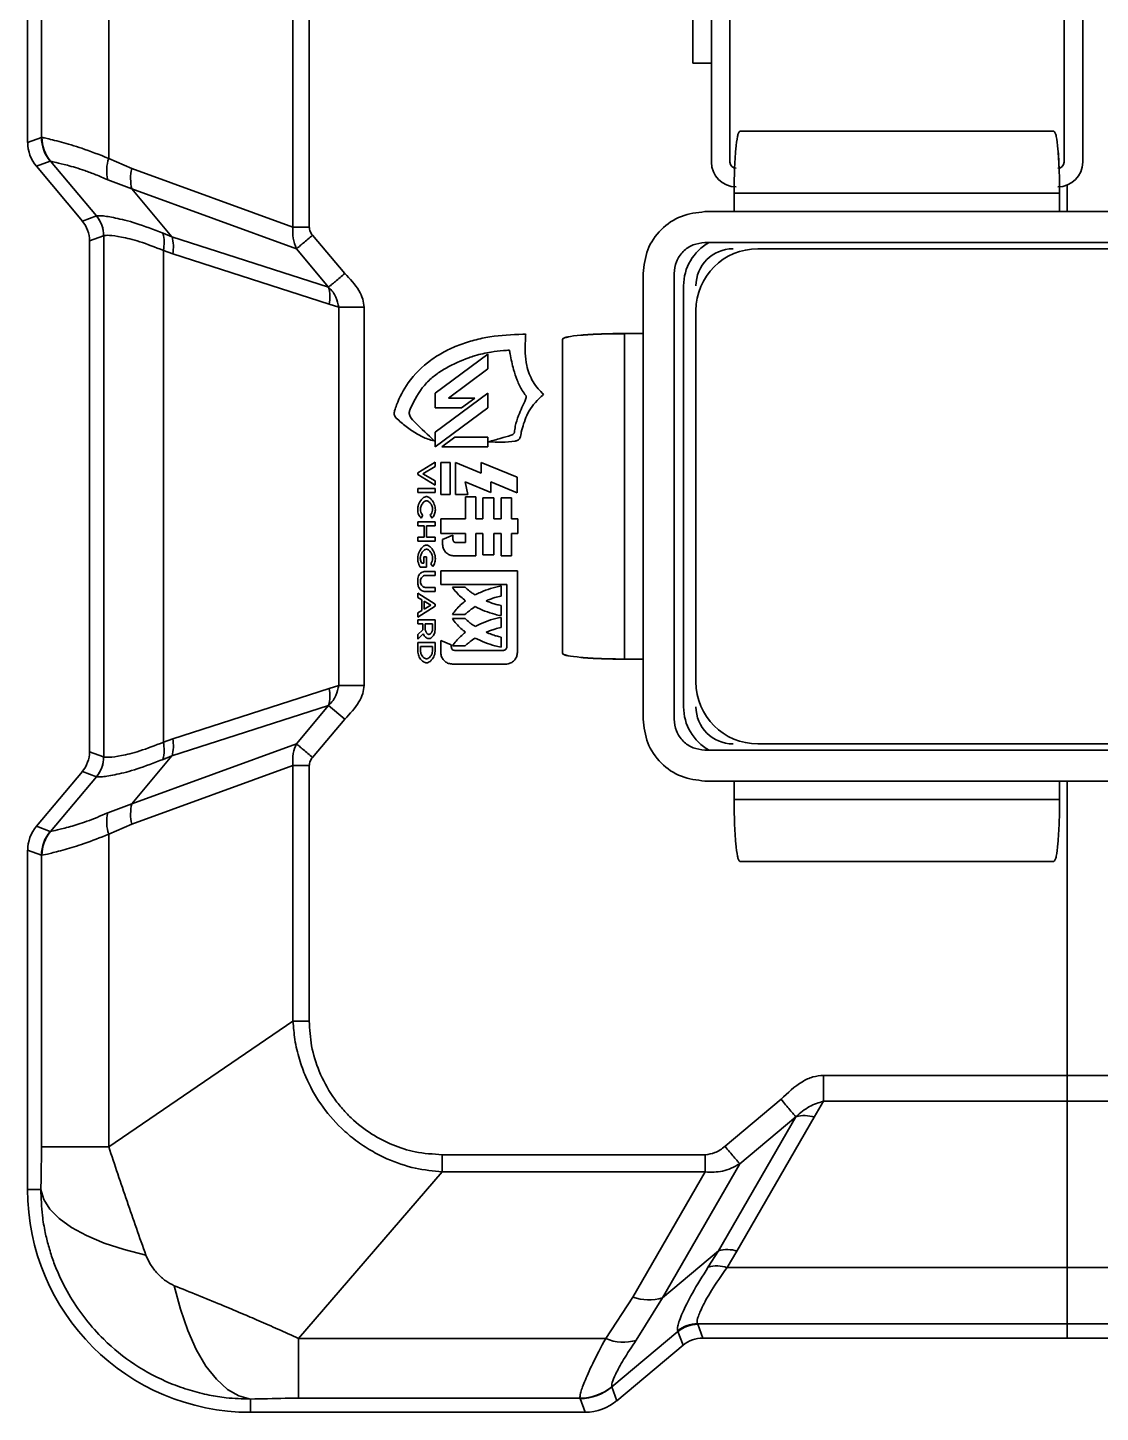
# Model space of a CAD drawing. Header units: millimetres. Extents: x 0 to 420, y 0 to 297.
# Drawn here: x 259.477 to 260.344, y 143.757 to 144.876 of the extents above; entities that cross this region are included whole.
import ezdxf

# ---------------------------------------------------------------- set-up
doc = ezdxf.new("R2010")
doc.units = ezdxf.units.MM

msp = doc.modelspace()

# ---------------------------------------------------------------- linework, layer by layer
at = {"color": 7, "linetype": 'Continuous', "lineweight": 35}
for p, q in [((260.0145, 145.1323), (260.0145, 144.8473)), ((259.477, 145.0573), (259.477, 144.7832)), ((259.4882, 144.7873), (259.4882, 145.0227)), ((259.5425, 145.0227), (259.5425, 144.7703)), ((260.0295, 144.9273), (260.0295, 144.7673)), ((260.0445, 144.9273), (260.0445, 144.7673)), ((260.3145, 144.7673), (260.3145, 144.9273)), ((260.3295, 144.7673), (260.3295, 144.9273)), ((259.6914, 144.9212), (259.6914, 144.7147)), ((259.7046, 144.9212), (259.7046, 144.7147)), ((260.0295, 144.8473), (260.0145, 144.8473)), ((260.3062, 144.7923), (260.0524, 144.7923)), ((259.4882, 144.7873), (259.477, 144.7832)), ((259.4882, 144.7873), (259.4886, 144.7872)), ((259.5425, 144.7703), (259.5611, 144.7621)), ((259.4841, 144.7639), (259.4952, 144.768)), ((259.4841, 144.7639), (259.5212, 144.7197)), ((259.4952, 144.768), (259.4955, 144.768)), ((259.4955, 144.768), (259.5326, 144.7238)), ((259.5611, 144.7621), (259.6914, 144.7147)), ((259.5612, 144.7456), (259.5417, 144.753)), ((260.3107, 144.7475), (260.3108, 144.7423)), ((260.317, 144.7488), (260.317, 144.7273)), ((260.317, 144.7273), (260.317, 144.7488)), ((259.6942, 144.6972), (259.5612, 144.7456)), ((259.5612, 144.7456), (259.5936, 144.707)), ((260.0478, 144.7423), (260.3108, 144.7423)), ((260.0478, 144.7423), (260.0478, 144.7273)), ((260.3108, 144.7423), (260.3108, 144.7273)), ((260.0243, 144.7273), (260.5943, 144.7273)), ((259.5212, 144.7197), (259.5326, 144.7238)), ((259.5326, 144.7238), (259.5327, 144.7239)), ((259.6914, 144.7147), (259.7046, 144.7147)), ((259.527, 144.7036), (259.5384, 144.7078)), ((259.527, 144.7036), (259.527, 144.291)), ((259.5385, 144.7078), (259.5384, 144.7078)), ((259.5385, 144.7078), (259.5385, 144.2868)), ((259.5864, 144.7098), (259.5936, 144.707)), ((259.5936, 144.707), (259.7202, 144.6663)), ((259.7073, 144.7082), (259.7333, 144.6773)), ((260.5943, 144.7023), (260.0243, 144.7023)), ((259.5867, 144.6959), (259.5867, 144.2987)), ((259.5942, 144.6932), (259.5867, 144.6959)), ((259.7207, 144.6525), (259.5942, 144.6932)), ((259.6942, 144.6972), (259.7202, 144.6663)), ((260.567, 144.6973), (260.067, 144.6973)), ((259.9743, 144.3173), (259.9743, 144.6773)), ((259.9993, 144.6773), (259.9993, 144.3173)), ((260.007, 144.3273), (260.007, 144.6673)), ((259.7284, 144.6501), (259.7207, 144.6525)), ((259.7488, 144.6501), (259.7284, 144.6501)), ((259.7284, 144.6501), (259.7284, 144.3445)), ((259.7488, 144.6501), (259.7488, 144.3445)), ((260.017, 144.6473), (260.017, 144.3473)), ((259.9093, 144.6242), (259.9093, 144.3705)), ((259.9593, 144.3658), (259.9593, 144.6288)), ((259.9593, 144.6288), (259.9743, 144.6288)), ((259.8063, 144.5807), (259.8489, 144.6122)), ((259.8489, 144.6122), (259.8489, 144.6004)), ((259.8489, 144.6004), (259.817, 144.5767)), ((259.8063, 144.5491), (259.8489, 144.5807)), ((259.8063, 144.5688), (259.8063, 144.5807)), ((259.8489, 144.5807), (259.8489, 144.5688)), ((259.8489, 144.5688), (259.8063, 144.5373)), ((259.8276, 144.5688), (259.8063, 144.5688)), ((259.817, 144.5767), (259.8383, 144.5767)), ((259.8383, 144.5767), (259.8276, 144.5688)), ((259.8063, 144.5373), (259.8063, 144.5491)), ((259.8116, 144.5373), (259.8223, 144.5451)), ((259.8489, 144.5373), (259.8116, 144.5373)), ((259.8223, 144.5451), (259.8489, 144.5451)), ((259.8489, 144.5451), (259.8489, 144.5373)), ((259.7923, 144.5164), (259.8063, 144.525)), ((259.8063, 144.525), (259.8063, 144.5215)), ((259.8109, 144.5247), (259.8185, 144.5247)), ((259.8109, 144.4987), (259.8109, 144.5247)), ((259.8185, 144.5247), (259.8185, 144.4987)), ((259.8226, 144.5247), (259.8434, 144.5159)), ((259.8226, 144.4987), (259.8226, 144.5247)), ((259.8434, 144.5247), (259.8725, 144.5127)), ((259.8434, 144.5159), (259.8434, 144.5247)), ((259.7923, 144.5148), (259.7923, 144.5164)), ((259.8063, 144.5062), (259.7923, 144.5148)), ((259.8063, 144.5215), (259.7964, 144.5156)), ((259.7964, 144.5156), (259.8063, 144.5097)), ((259.8725, 144.5127), (259.8725, 144.5001)), ((259.7923, 144.5036), (259.8063, 144.5036)), ((259.7923, 144.5003), (259.7923, 144.5036)), ((259.8063, 144.5097), (259.8063, 144.5062)), ((259.8063, 144.5036), (259.8063, 144.5003)), ((259.8304, 144.5089), (259.8328, 144.4987)), ((259.8512, 144.5004), (259.8304, 144.5089)), ((259.8512, 144.5089), (259.8512, 144.5004)), ((259.8725, 144.5001), (259.8512, 144.5089)), ((259.8063, 144.5003), (259.7923, 144.5003)), ((259.8185, 144.4987), (259.8109, 144.4987)), ((259.8328, 144.4987), (259.8226, 144.4987)), ((259.8307, 144.4968), (259.8391, 144.4968)), ((259.8307, 144.4791), (259.8307, 144.4968)), ((259.8391, 144.4968), (259.8391, 144.4791)), ((259.8449, 144.496), (259.8536, 144.496)), ((259.8449, 144.4791), (259.8449, 144.496)), ((259.8536, 144.496), (259.8536, 144.4791)), ((259.8597, 144.4961), (259.8681, 144.4961)), ((259.8597, 144.4791), (259.8597, 144.4961)), ((259.8681, 144.4961), (259.8681, 144.4791)), ((259.7964, 144.4821), (259.7949, 144.4796)), ((259.8038, 144.4796), (259.8022, 144.4821)), ((259.8109, 144.4791), (259.8307, 144.4791)), ((259.8109, 144.4672), (259.8109, 144.4791)), ((259.8391, 144.4791), (259.8449, 144.4791)), ((259.8536, 144.4791), (259.8597, 144.4791)), ((259.8681, 144.4791), (259.873, 144.4791)), ((259.873, 144.4791), (259.873, 144.4672)), ((259.7923, 144.4766), (259.8063, 144.4766)), ((259.7923, 144.4735), (259.7923, 144.4766)), ((259.7973, 144.4735), (259.7923, 144.4735)), ((259.7973, 144.4642), (259.7973, 144.4735)), ((259.7994, 144.4735), (259.7994, 144.4642)), ((259.8063, 144.4735), (259.7994, 144.4735)), ((259.8063, 144.4766), (259.8063, 144.4735)), ((259.7923, 144.4642), (259.7973, 144.4642)), ((259.7923, 144.4611), (259.7923, 144.4642)), ((259.8063, 144.4611), (259.7923, 144.4611)), ((259.7994, 144.4642), (259.8063, 144.4642)), ((259.8063, 144.4642), (259.8063, 144.4611)), ((259.8307, 144.4672), (259.8109, 144.4672)), ((259.8123, 144.4623), (259.8207, 144.466)), ((259.8123, 144.4585), (259.8123, 144.4623)), ((259.8207, 144.466), (259.8207, 144.4625)), ((259.8231, 144.4599), (259.8307, 144.4599)), ((259.8307, 144.4599), (259.8307, 144.4672)), ((259.8391, 144.4672), (259.8391, 144.4492)), ((259.8449, 144.4672), (259.8391, 144.4672)), ((259.8449, 144.45), (259.8449, 144.4672)), ((259.8536, 144.4672), (259.8536, 144.45)), ((259.8597, 144.4672), (259.8536, 144.4672)), ((259.8597, 144.4492), (259.8597, 144.4672)), ((259.8681, 144.4672), (259.8681, 144.4492)), ((259.873, 144.4672), (259.8681, 144.4672)), ((259.7972, 144.4484), (259.7992, 144.4484)), ((259.7972, 144.4432), (259.7972, 144.4484)), ((259.7992, 144.4484), (259.7992, 144.44)), ((259.8391, 144.4492), (259.8217, 144.4492)), ((259.8536, 144.45), (259.8449, 144.45)), ((259.8681, 144.4492), (259.8597, 144.4492)), ((259.7992, 144.44), (259.7942, 144.44)), ((259.7954, 144.4432), (259.7972, 144.4432)), ((259.7979, 144.4366), (259.8063, 144.4366)), ((259.8044, 144.4406), (259.8027, 144.4427)), ((259.8063, 144.4366), (259.8063, 144.4334)), ((259.8109, 144.4261), (259.8109, 144.4372)), ((259.8109, 144.4372), (259.8727, 144.4372)), ((259.8727, 144.4372), (259.8727, 144.3712)), ((259.8063, 144.4334), (259.7985, 144.4334)), ((259.7985, 144.4236), (259.8063, 144.4236)), ((259.8063, 144.4236), (259.8063, 144.4205)), ((259.8642, 144.4261), (259.8109, 144.4261)), ((259.8202, 144.424), (259.8304, 144.424)), ((259.8595, 144.4249), (259.8595, 144.4167)), ((259.8642, 144.3756), (259.8642, 144.4261)), ((259.7923, 144.419), (259.8063, 144.4102)), ((259.7923, 144.4156), (259.7923, 144.419)), ((259.7954, 144.4138), (259.7923, 144.4156)), ((259.7954, 144.4051), (259.7954, 144.4138)), ((259.7974, 144.4126), (259.8029, 144.4094)), ((259.7974, 144.4062), (259.7974, 144.4126)), ((259.8063, 144.4205), (259.7979, 144.4205)), ((259.8063, 144.4086), (259.7923, 144.3998)), ((259.7923, 144.4032), (259.7954, 144.4051)), ((259.7923, 144.3998), (259.7923, 144.4032)), ((259.8029, 144.4094), (259.7974, 144.4062)), ((259.8063, 144.4102), (259.8063, 144.4086)), ((259.8304, 144.4018), (259.8202, 144.4018)), ((259.8595, 144.4091), (259.8595, 144.4009)), ((259.7923, 144.3975), (259.8063, 144.3975)), ((259.7923, 144.3942), (259.7923, 144.3975)), ((259.7962, 144.3942), (259.7923, 144.3942)), ((259.7923, 144.3857), (259.7962, 144.3895)), ((259.7962, 144.3904), (259.7962, 144.3942)), ((259.7982, 144.3942), (259.8042, 144.3942)), ((259.7982, 144.3905), (259.7982, 144.3942)), ((259.8042, 144.3942), (259.8042, 144.39)), ((259.8063, 144.3975), (259.8063, 144.3895)), ((259.8202, 144.3986), (259.8304, 144.3986)), ((259.8595, 144.3995), (259.8595, 144.3913)), ((259.7967, 144.3863), (259.7923, 144.3818)), ((259.7923, 144.3818), (259.7923, 144.3857)), ((259.7923, 144.3792), (259.8063, 144.3792)), ((259.7923, 144.3715), (259.7923, 144.3792)), ((259.8063, 144.3792), (259.8063, 144.3721)), ((259.8109, 144.3809), (259.8193, 144.3774)), ((259.8109, 144.3712), (259.8109, 144.3809)), ((259.8595, 144.3836), (259.8595, 144.3755)), ((259.7945, 144.3718), (259.7945, 144.376)), ((259.7945, 144.376), (259.8041, 144.376)), ((259.8041, 144.376), (259.8041, 144.3721)), ((259.8193, 144.3774), (259.8193, 144.3756)), ((259.8304, 144.3764), (259.8202, 144.3764)), ((259.822, 144.3728), (259.8615, 144.3728)), ((259.9093, 144.3704), (259.9093, 144.3705)), ((259.8632, 144.3618), (259.8202, 144.3618)), ((259.9593, 144.3658), (259.9743, 144.3658)), ((259.9593, 144.3658), (259.9743, 144.3658)), ((259.7207, 144.3421), (259.7284, 144.3445)), ((259.7488, 144.3445), (259.7284, 144.3445)), ((259.5942, 144.3014), (259.7207, 144.3421)), ((259.5936, 144.2876), (259.7202, 144.3283)), ((259.7202, 144.3283), (259.6942, 144.2974)), ((259.7333, 144.3173), (259.7202, 144.3283)), ((259.7333, 144.3173), (259.7073, 144.2864)), ((259.5867, 144.2987), (259.5942, 144.3014)), ((259.527, 144.291), (259.5384, 144.2868)), ((259.6942, 144.2974), (259.5612, 144.249)), ((260.5943, 144.2923), (260.0243, 144.2923)), ((260.067, 144.2973), (260.567, 144.2973)), ((259.5385, 144.2868), (259.5384, 144.2868)), ((259.6914, 144.2799), (259.5611, 144.2325)), ((259.5612, 144.249), (259.5936, 144.2876)), ((259.5936, 144.2876), (259.5864, 144.2848)), ((259.6914, 144.2799), (259.6914, 144.0734)), ((259.7046, 144.2799), (259.7046, 144.0734)), ((259.5212, 144.2749), (259.4841, 144.2307)), ((259.5326, 144.2708), (259.4955, 144.2266)), ((259.5212, 144.2749), (259.5326, 144.2708)), ((259.5327, 144.2707), (259.5326, 144.2708)), ((260.5943, 144.2673), (260.0243, 144.2673)), ((260.0478, 144.2523), (260.0478, 144.2673)), ((260.3108, 144.2523), (260.3108, 144.2673)), ((260.317, 144.2673), (260.317, 144.0295)), ((260.317, 144.0295), (260.317, 144.2673)), ((259.5612, 144.249), (259.5417, 144.2416)), ((260.3108, 144.2523), (260.0478, 144.2523)), ((259.5611, 144.2325), (259.5425, 144.2243)), ((259.4952, 144.2266), (259.4841, 144.2307)), ((259.4955, 144.2266), (259.4952, 144.2266)), ((259.5425, 144.2243), (259.5425, 143.9719)), ((259.4882, 144.2073), (259.477, 144.2114)), ((259.477, 144.2114), (259.477, 143.9373)), ((259.4882, 143.9719), (259.4882, 144.2073)), ((259.4886, 144.2073), (259.4882, 144.2073)), ((260.0524, 144.2023), (260.3062, 144.2023)), ((259.6914, 144.0734), (259.5425, 143.9719)), ((259.7046, 144.0734), (259.6914, 144.0734)), ((260.12, 144.0295), (260.12, 144.0086)), ((260.12, 144.0295), (260.317, 144.0295)), ((260.317, 144.0295), (260.514, 144.0295)), ((260.317, 144.0086), (260.317, 144.0295)), ((260.317, 144.0295), (260.317, 144.0086)), ((260.0405, 143.9722), (260.0858, 144.0102)), ((260.1126, 143.9957), (260.12, 144.0086)), ((260.12, 144.0086), (260.317, 144.0086)), ((260.317, 144.0086), (260.514, 144.0086)), ((260.317, 143.8742), (260.317, 144.0086)), ((260.317, 144.0086), (260.317, 143.8742)), ((260.0977, 143.996), (260.0353, 143.8878)), ((260.0501, 143.8875), (260.1126, 143.9957)), ((260.0524, 143.958), (260.0977, 143.996)), ((259.5425, 143.9719), (259.4882, 143.9719)), ((259.812, 143.9654), (260.0245, 143.9654)), ((259.812, 143.9654), (259.812, 143.9515)), ((260.0245, 143.9654), (260.0245, 143.9515)), ((259.9899, 143.8498), (260.0524, 143.958)), ((259.812, 143.9515), (259.6959, 143.817)), ((259.812, 143.9515), (260.0245, 143.9515)), ((260.0245, 143.9515), (259.9661, 143.8503)), ((259.4877, 143.9373), (259.477, 143.9373)), ((260.0353, 143.8878), (259.9899, 143.8498)), ((260.027, 143.8747), (260.0353, 143.8878)), ((260.0421, 143.8742), (260.0501, 143.8875)), ((260.317, 143.8742), (260.0421, 143.8742)), ((260.317, 143.8742), (260.592, 143.8742)), ((260.317, 143.8289), (260.317, 143.8742)), ((260.317, 143.8742), (260.317, 143.8289)), ((259.9441, 143.817), (259.9661, 143.8503)), ((259.9899, 143.8498), (259.9688, 143.8155)), ((259.9491, 143.7778), (260.0025, 143.8226)), ((260.0025, 143.8226), (260.0023, 143.823)), ((260.0066, 143.8115), (260.0025, 143.8226)), ((260.0183, 143.8289), (260.317, 143.8289)), ((260.0183, 143.8289), (260.0186, 143.8284)), ((260.0226, 143.8173), (260.0186, 143.8284)), ((260.317, 143.8289), (260.6158, 143.8289)), ((260.317, 143.8173), (260.317, 143.8289)), ((260.317, 143.8289), (260.317, 143.8173)), ((259.6959, 143.817), (259.9441, 143.817)), ((259.6959, 143.817), (259.6959, 143.7687)), ((259.9532, 143.7666), (260.0066, 143.8115)), ((260.0226, 143.8173), (260.317, 143.8173)), ((260.6115, 143.8173), (260.317, 143.8173)), ((259.949, 143.7781), (259.9491, 143.7778)), ((259.9532, 143.7666), (259.9491, 143.7778)), ((259.657, 143.768), (259.657, 143.7573)), ((259.9233, 143.7687), (259.6959, 143.7687)), ((259.9234, 143.7684), (259.9233, 143.7687)), ((259.9234, 143.7684), (259.9275, 143.7573)), ((259.657, 143.7573), (259.9275, 143.7573))]:
    msp.add_line(p, q, dxfattribs=at)
at = {"color": 7, "linetype": 'Continuous', "lineweight": 35, "flags": 128}
for points in [[(259.5726, 143.8842), (259.555, 143.8887), (259.5389, 143.894), (259.5246, 143.9001), (259.5125, 143.9067), (259.5025, 143.9139), (259.495, 143.9215), (259.49, 143.9293), (259.4877, 143.9373)], [(259.5954, 143.8596), (259.6004, 143.8407), (259.6064, 143.8234), (259.6133, 143.808), (259.6211, 143.7947), (259.6295, 143.784), (259.6384, 143.7758), (259.6476, 143.7705), (259.657, 143.768)]]:
    msp.add_lwpolyline(points, dxfattribs=at)
at = {"color": 7, "linetype": 'Continuous', "lineweight": 35}
for centre, radius, start, end in [((259.5182, 144.7873), 0.03, 180.0586, 219.9414), ((259.5186, 144.7872), 0.03, 179.859, 219.7499), ((259.5739, 144.7602), 0.033, 162.1572, 192.5019), ((259.5965, 144.7542), 0.0363, 167.3368, 193.5701), ((260.0495, 144.7673), 0.02, 180, 270), ((260.0495, 144.7673), 0.005, 180, 270), ((260.3095, 144.7673), 0.02, 270, 0), ((260.3095, 144.7673), 0.005, 270, 360), ((259.5134, 144.7077), 0.025, 0.0586, 39.9414), ((259.5135, 144.7078), 0.025, 0.0933, 39.9643), ((259.5581, 144.7023), 0.0292, 347.3355, 15.0062), ((259.5646, 144.6989), 0.0302, 349.2034, 15.5503), ((260.047, 144.6673), 0.04, 118.955, 180), ((260.067, 144.6473), 0.05, 90, 180), ((260.047, 144.6673), 0.03, 90, 180), ((259.6911, 144.6582), 0.0302, 349.2033, 15.5504), ((260.067, 144.3473), 0.05, 180, 270), ((259.6911, 144.3364), 0.0302, 344.4498, 10.7965), ((260.047, 144.3273), 0.04, 180, 241.045), ((260.047, 144.3273), 0.03, 180, 270), ((259.5646, 144.2957), 0.0302, 344.4497, 10.7966), ((259.5581, 144.2923), 0.0292, 344.9938, 12.6645), ((259.5134, 144.2869), 0.025, 320.0586, 359.9414), ((259.5135, 144.2868), 0.025, 320.0357, 359.9067), ((259.5965, 144.2404), 0.0363, 166.4299, 192.6632), ((259.5739, 144.2344), 0.033, 167.4981, 197.8428), ((259.5182, 144.2073), 0.03, 140.0586, 179.9414), ((259.5186, 144.2074), 0.03, 140.2501, 180.141), ((260.1047, 143.9719), 0.0251, 71.4836, 106.0343), ((259.657, 143.9373), 0.18, 180, 270), ((260.0422, 143.8637), 0.0251, 71.4836, 106.0343), ((260.0337, 143.8516), 0.024, 69.6339, 106.2007), ((259.9788, 143.8883), 0.0401, 251.4836, 286.0343), ((260.0184, 143.8039), 0.025, 90.1661, 130.0321), ((260.0186, 143.8034), 0.025, 90.0586, 129.9414), ((259.9585, 143.8493), 0.0354, 246.1372, 286.9623), ((259.9232, 143.8087), 0.0401, 270.1269, 309.9924), ((259.9234, 143.8085), 0.0401, 270.0586, 309.9414)]:
    msp.add_arc(centre, radius, start, end, dxfattribs=at)
for centre, major_axis, start_param, end_param in [((259.5071, 144.7832), (0.0282, 0.0103), 2.793026, 3.49016), ((259.502, 144.7036), (0.0235, 0.0086), 5.934618, 6.631752), ((259.502, 144.291), (-0.0235, 0.0086), 2.793026, 3.49016), ((259.5071, 144.2114), (-0.0282, 0.0103), 5.934618, 6.631752), ((260.0227, 143.7923), (0.0086, -0.0235), 2.793026, 3.49016), ((259.9275, 143.7974), (-0.0137, 0.0376), 2.793026, 3.49016)]:
    msp.add_ellipse(centre, major_axis=major_axis, ratio=0.998448, start_param=start_param, end_param=end_param, dxfattribs=at)
for points, knots in [([(260.0524, 144.7923), (260.0521, 144.792), (260.0514, 144.7915), (260.0503, 144.7871), (260.0493, 144.78), (260.0486, 144.77), (260.048, 144.7584), (260.0479, 144.7487), (260.0478, 144.7423)], [0, 0, 0, 0, 0.157309, 0.270586, 0.50035, 0.630794, 0.757716, 1, 1, 1, 1]), ([(260.3062, 144.7923), (260.3066, 144.792), (260.3073, 144.7915), (260.3084, 144.7871), (260.3094, 144.7799), (260.3101, 144.7706), (260.3103, 144.7651), (260.3104, 144.7627)], [0, 0, 0, 0, 0.214955, 0.369743, 0.683704, 0.86195, 1, 1, 1, 1]), ([(260.3108, 144.7423), (260.3108, 144.7487), (260.3107, 144.7584), (260.3101, 144.77), (260.3094, 144.78), (260.3084, 144.7871), (260.3073, 144.7915), (260.3066, 144.792), (260.3062, 144.7923)], [0, 0, 0, 0, 0.242279, 0.369202, 0.49965, 0.729414, 0.842683, 1, 1, 1, 1]), ([(259.4886, 144.7872), (259.4894, 144.7871), (259.4911, 144.7867), (259.4967, 144.7854), (259.5037, 144.7836), (259.5119, 144.7813), (259.5238, 144.7776), (259.5349, 144.7733), (259.5425, 144.7703)], [0, 0, 0, 0, 0.166395, 0.326802, 0.479925, 0.610174, 0.735331, 1, 1, 1, 1]), ([(259.5417, 144.753), (259.5384, 144.7545), (259.5319, 144.7573), (259.5232, 144.7605), (259.5155, 144.763), (259.5071, 144.7653), (259.4991, 144.7673), (259.4967, 144.7677), (259.4955, 144.768)], [0, 0, 0, 0, 0.128995, 0.260465, 0.386664, 0.51504, 0.752772, 1, 1, 1, 1]), ([(259.5327, 144.7239), (259.5338, 144.724), (259.5361, 144.7243), (259.5474, 144.7224), (259.5639, 144.7185), (259.5788, 144.7128), (259.5864, 144.7098)], [0, 0, 0, 0, 0.2474427, 0.4865597, 0.7402703, 1, 1, 1, 1]), ([(259.6914, 144.7147), (259.6912, 144.7117), (259.6909, 144.7055), (259.6931, 144.7), (259.6942, 144.6972)], [0, 0, 0, 0, 0.487848, 1, 1, 1, 1]), ([(259.7073, 144.7082), (259.7065, 144.7092), (259.7055, 144.7107), (259.7047, 144.713), (259.7046, 144.7141), (259.7046, 144.7147)], [0, 0, 0, 0, 0.521782, 0.769325, 1, 1, 1, 1]), ([(259.5867, 144.6959), (259.5801, 144.6985), (259.5669, 144.7037), (259.5523, 144.707), (259.5418, 144.7085), (259.5397, 144.708), (259.5385, 144.7078)], [0, 0, 0, 0, 0.249344, 0.499045, 0.737295, 1, 1, 1, 1]), ([(259.7073, 144.7082), (259.706, 144.7071), (259.7034, 144.705), (259.6997, 144.7019), (259.6964, 144.6991), (259.6949, 144.6979), (259.6942, 144.6972)], [0, 0, 0, 0, 0.245849, 0.500001, 0.754152, 1, 1, 1, 1]), ([(259.7333, 144.6773), (259.732, 144.6762), (259.7293, 144.674), (259.7257, 144.6709), (259.7224, 144.6682), (259.7209, 144.6669), (259.7202, 144.6663)], [0, 0, 0, 0, 0.245848, 0.5, 0.754152, 1, 1, 1, 1]), ([(259.7333, 144.6773), (259.7374, 144.6729), (259.7433, 144.6668), (259.7481, 144.657), (259.7485, 144.6523), (259.7488, 144.6501)], [0, 0, 0, 0, 0.558619, 0.78934, 1, 1, 1, 1]), ([(259.7202, 144.6663), (259.7214, 144.665), (259.7238, 144.6626), (259.7269, 144.6571), (259.7278, 144.6528), (259.7284, 144.6501)], [0, 0, 0, 0, 0.294463, 0.547852, 1, 1, 1, 1]), ([(259.7735, 144.5664), (259.774, 144.568), (259.7767, 144.5759), (259.7846, 144.5911), (259.7989, 144.6052), (259.8135, 144.6143), (259.8254, 144.6197), (259.8378, 144.6236), (259.855, 144.6274), (259.8682, 144.6279), (259.8771, 144.6283)], [0, 0, 0, 0, 0.03865, 0.194338, 0.392706, 0.493149, 0.593544, 0.693896, 0.794211, 1, 1, 1, 1]), ([(259.8771, 144.6283), (259.8773, 144.6283), (259.8777, 144.6283), (259.8785, 144.6282), (259.8791, 144.6282), (259.8795, 144.6281)], [0, 0, 0, 0, 0.252501, 0.504816, 1, 1, 1, 1]), ([(259.8795, 144.6281), (259.8794, 144.6265), (259.8787, 144.6181), (259.8789, 144.6072), (259.8828, 144.5939), (259.8875, 144.5858), (259.8924, 144.5811), (259.8939, 144.5797)], [0, 0, 0, 0, 0.095059, 0.477947, 0.614031, 0.878763, 1, 1, 1, 1]), ([(259.9593, 144.6288), (259.9529, 144.6288), (259.9432, 144.6287), (259.9316, 144.6281), (259.9217, 144.6274), (259.9145, 144.6264), (259.9101, 144.6253), (259.9096, 144.6246), (259.9093, 144.6242)], [0, 0, 0, 0, 0.242279, 0.369203, 0.49965, 0.729414, 0.842683, 1, 1, 1, 1]), ([(259.9093, 144.6241), (259.9096, 144.6245), (259.91, 144.6252), (259.9126, 144.6258), (259.9137, 144.626)], [0, 0, 0, 0, 0.581362, 1, 1, 1, 1]), ([(259.9239, 144.6274), (259.9265, 144.6276), (259.9315, 144.628), (259.9433, 144.6286), (259.953, 144.6287), (259.9593, 144.6287)], [0, 0, 0, 0, 0.261071, 0.515092, 1, 1, 1, 1]), ([(259.8664, 144.6155), (259.8647, 144.6153), (259.8598, 144.6149), (259.8525, 144.6141), (259.8448, 144.6126), (259.8404, 144.6115), (259.8382, 144.6109)], [0, 0, 0, 0, 0.174669, 0.524102, 0.761562, 1, 1, 1, 1]), ([(259.8668, 144.6124), (259.8667, 144.6128), (259.8666, 144.6135), (259.8665, 144.6145), (259.8664, 144.6151), (259.8664, 144.6155)], [0, 0, 0, 0, 0.400257, 0.699592, 1, 1, 1, 1]), ([(259.8382, 144.6109), (259.8366, 144.6103), (259.8287, 144.6076), (259.8179, 144.6029), (259.8067, 144.5957), (259.7962, 144.5867), (259.7901, 144.5764), (259.7861, 144.568), (259.7853, 144.5654), (259.7854, 144.5633), (259.7868, 144.5603), (259.7938, 144.5533), (259.8003, 144.547), (259.8054, 144.5421)], [0, 0, 0, 0, 0.048169, 0.241379, 0.33788, 0.433916, 0.639701, 0.675797, 0.701807, 0.718369, 0.734888, 0.796355, 1, 1, 1, 1]), ([(259.8796, 144.5787), (259.8786, 144.58), (259.8758, 144.5839), (259.8724, 144.591), (259.8692, 144.6009), (259.8677, 144.6081), (259.8668, 144.6124)], [0, 0, 0, 0, 0.137822, 0.39048, 0.642641, 1, 1, 1, 1]), ([(259.8939, 144.5797), (259.8927, 144.5786), (259.8871, 144.5737), (259.8798, 144.5638), (259.8771, 144.5537), (259.8759, 144.5492)], [0, 0, 0, 0, 0.138986, 0.611917, 1, 1, 1, 1]), ([(259.8704, 144.5489), (259.8705, 144.5506), (259.8711, 144.5553), (259.874, 144.5643), (259.8774, 144.5713), (259.8794, 144.5756)], [0, 0, 0, 0, 0.177002, 0.501951, 1, 1, 1, 1]), ([(259.8794, 144.5756), (259.8796, 144.5761), (259.8799, 144.5768), (259.8799, 144.5777), (259.8798, 144.5783), (259.8797, 144.5786), (259.8796, 144.5787)], [0, 0, 0, 0, 0.465921, 0.719479, 0.884635, 1, 1, 1, 1]), ([(259.7749, 144.5605), (259.7744, 144.561), (259.7736, 144.5619), (259.7731, 144.5635), (259.7731, 144.565), (259.7734, 144.5659), (259.7735, 144.5664)], [0, 0, 0, 0, 0.319453, 0.543111, 0.766311, 1, 1, 1, 1]), ([(259.8054, 144.5421), (259.8037, 144.5425), (259.7989, 144.5438), (259.7914, 144.5478), (259.7826, 144.5534), (259.7775, 144.5581), (259.7749, 144.5605)], [0, 0, 0, 0, 0.138868, 0.417722, 0.706333, 1, 1, 1, 1]), ([(259.8759, 144.5492), (259.8756, 144.5475), (259.8754, 144.5455), (259.8741, 144.5433), (259.8728, 144.5424), (259.8681, 144.5413), (259.8602, 144.541), (259.853, 144.5412), (259.8493, 144.5414)], [0, 0, 0, 0, 0.160025, 0.1969977, 0.234195, 0.3116862, 0.6494763, 1, 1, 1, 1]), ([(259.8493, 144.5414), (259.8509, 144.5418), (259.8541, 144.5427), (259.8603, 144.5444), (259.8648, 144.5458), (259.8677, 144.5466)], [0, 0, 0, 0, 0.261065, 0.522123, 1, 1, 1, 1]), ([(259.8677, 144.5466), (259.8682, 144.5469), (259.869, 144.5472), (259.8698, 144.5479), (259.8703, 144.5485), (259.8703, 144.5488), (259.8704, 144.5489)], [0, 0, 0, 0, 0.414045, 0.74912, 0.885678, 1, 1, 1, 1]), ([(259.7949, 144.4796), (259.7941, 144.4806), (259.7927, 144.4825), (259.792, 144.4861), (259.7925, 144.49), (259.794, 144.4932), (259.796, 144.4956), (259.7975, 144.4967), (259.799, 144.4971), (259.8003, 144.497), (259.8019, 144.4962), (259.804, 144.4942), (259.8058, 144.4908), (259.8067, 144.4867), (259.806, 144.483), (259.8048, 144.4808), (259.8039, 144.4798), (259.8038, 144.4796)], [0, 0, 0, 0, 0.08519, 0.168963, 0.246186, 0.360946, 0.418211, 0.462463, 0.491745, 0.521214, 0.557381, 0.617071, 0.720017, 0.827682, 0.905205, 0.982624, 1, 1, 1, 1]), ([(259.8022, 144.4821), (259.8027, 144.4827), (259.8037, 144.4839), (259.8043, 144.4861), (259.8041, 144.4886), (259.8032, 144.4908), (259.8018, 144.4925), (259.8006, 144.4934), (259.7996, 144.4937), (259.7986, 144.4937), (259.7974, 144.4931), (259.7961, 144.4917), (259.7948, 144.4895), (259.7942, 144.4868), (259.7947, 144.4844), (259.7956, 144.483), (259.7962, 144.4823), (259.7964, 144.4821)], [0, 0, 0, 0, 0.079836, 0.158698, 0.232948, 0.337554, 0.41275, 0.456024, 0.489191, 0.522624, 0.56103, 0.622793, 0.723203, 0.826712, 0.901133, 0.975506, 1, 1, 1, 1]), ([(259.7942, 144.44), (259.7935, 144.4415), (259.7921, 144.4442), (259.7921, 144.449), (259.7935, 144.4529), (259.7954, 144.4557), (259.7971, 144.4572), (259.7984, 144.4578), (259.7996, 144.4579), (259.8009, 144.4575), (259.8026, 144.4564), (259.8047, 144.4537), (259.8063, 144.45), (259.8066, 144.4458), (259.8057, 144.4427), (259.8048, 144.4412), (259.8044, 144.4406)], [0, 0, 0, 0, 0.120432, 0.213162, 0.331684, 0.413005, 0.455865, 0.488872, 0.514902, 0.540892, 0.583063, 0.658706, 0.781016, 0.867724, 0.954736, 1, 1, 1, 1]), ([(259.8217, 144.4492), (259.8206, 144.4493), (259.8185, 144.4495), (259.8157, 144.4511), (259.8136, 144.4535), (259.8125, 144.4561), (259.8124, 144.4578), (259.8123, 144.4585)], [0, 0, 0, 0, 0.218278, 0.435149, 0.644163, 0.864466, 1, 1, 1, 1]), ([(259.8207, 144.4625), (259.8207, 144.4622), (259.8208, 144.4615), (259.8212, 144.4608), (259.8218, 144.4602), (259.8224, 144.4599), (259.8229, 144.4599), (259.8231, 144.4599)], [0, 0, 0, 0, 0.272758, 0.457842, 0.644353, 0.8509, 1, 1, 1, 1]), ([(259.8027, 144.4427), (259.8032, 144.4434), (259.804, 144.4448), (259.8044, 144.4473), (259.8039, 144.4499), (259.8029, 144.452), (259.8016, 144.4535), (259.8006, 144.4543), (259.7996, 144.4546), (259.7986, 144.4545), (259.7975, 144.4539), (259.796, 144.4526), (259.7948, 144.4504), (259.7941, 144.4476), (259.7945, 144.4452), (259.7951, 144.4438), (259.7954, 144.4432)], [0, 0, 0, 0, 0.08987, 0.176538, 0.263027, 0.362446, 0.423179, 0.470099, 0.500982, 0.532068, 0.57022, 0.633522, 0.742023, 0.836258, 0.931198, 1, 1, 1, 1]), ([(259.7979, 144.4205), (259.7975, 144.4205), (259.7965, 144.4206), (259.7949, 144.4214), (259.7935, 144.4228), (259.7924, 144.425), (259.7921, 144.4282), (259.7922, 144.4314), (259.7933, 144.4341), (259.7948, 144.4356), (259.7965, 144.4364), (259.7975, 144.4365), (259.7979, 144.4366)], [0, 0, 0, 0, 0.057396, 0.142461, 0.228893, 0.320305, 0.471061, 0.658867, 0.756094, 0.853964, 0.944424, 1, 1, 1, 1]), ([(259.7985, 144.4334), (259.7982, 144.4334), (259.7974, 144.4333), (259.7962, 144.4326), (259.7951, 144.4314), (259.7944, 144.4297), (259.7943, 144.4279), (259.7948, 144.4263), (259.7958, 144.4249), (259.7969, 144.424), (259.7979, 144.4237), (259.7984, 144.4236), (259.7985, 144.4236)], [0, 0, 0, 0, 0.0751555, 0.16832, 0.2911242, 0.4158516, 0.5478502, 0.6614649, 0.788026, 0.8903814, 0.9675381, 1, 1, 1, 1]), ([(259.8309, 144.4129), (259.8296, 144.4139), (259.8269, 144.416), (259.8233, 144.4197), (259.8212, 144.4226), (259.8202, 144.424)], [0, 0, 0, 0, 0.322168, 0.658364, 1, 1, 1, 1]), ([(259.8304, 144.424), (259.8316, 144.4229), (259.8335, 144.4212), (259.8363, 144.4191), (259.8378, 144.4181), (259.8385, 144.4176)], [0, 0, 0, 0, 0.482099, 0.740834, 1, 1, 1, 1]), ([(259.8385, 144.4176), (259.84, 144.4183), (259.8441, 144.4203), (259.8511, 144.423), (259.8566, 144.4242), (259.8595, 144.4249)], [0, 0, 0, 0, 0.225098, 0.610129, 1, 1, 1, 1]), ([(259.8202, 144.4018), (259.8212, 144.4032), (259.8232, 144.4059), (259.8268, 144.4096), (259.8295, 144.4118), (259.8309, 144.4129)], [0, 0, 0, 0, 0.323845, 0.659773, 1, 1, 1, 1]), ([(259.8595, 144.4167), (259.8578, 144.4164), (259.855, 144.4157), (259.851, 144.4143), (259.8486, 144.4133), (259.8475, 144.4129)], [0, 0, 0, 0, 0.397021, 0.698347, 1, 1, 1, 1]), ([(259.8475, 144.4129), (259.849, 144.4123), (259.8517, 144.4112), (259.8557, 144.4099), (259.8582, 144.4094), (259.8595, 144.4091)], [0, 0, 0, 0, 0.3966683, 0.6972353, 1, 1, 1, 1]), ([(259.8385, 144.4082), (259.8372, 144.4072), (259.835, 144.4058), (259.8324, 144.4036), (259.8311, 144.4024), (259.8304, 144.4018)], [0, 0, 0, 0, 0.48414, 0.741719, 1, 1, 1, 1]), ([(259.8595, 144.4009), (259.8578, 144.4012), (259.8534, 144.4022), (259.8464, 144.4045), (259.8412, 144.4069), (259.8385, 144.4082)], [0, 0, 0, 0, 0.2252791, 0.6105552, 1, 1, 1, 1]), ([(259.7962, 144.3895), (259.7962, 144.3896), (259.7962, 144.3897), (259.7962, 144.39), (259.7962, 144.3902), (259.7962, 144.3904)], [0, 0, 0, 0, 0.253407, 0.506797, 1, 1, 1, 1]), ([(259.8063, 144.3895), (259.8062, 144.3887), (259.806, 144.3868), (259.8049, 144.3847), (259.8035, 144.3832), (259.8024, 144.3825), (259.8014, 144.3823), (259.8002, 144.3825), (259.7988, 144.3832), (259.7974, 144.3845), (259.7969, 144.3857), (259.7967, 144.3863)], [0, 0, 0, 0, 0.147974, 0.353463, 0.450206, 0.530143, 0.591907, 0.65363, 0.750939, 0.887099, 1, 1, 1, 1]), ([(259.8042, 144.39), (259.8042, 144.3896), (259.8041, 144.3888), (259.8037, 144.388), (259.8034, 144.3874), (259.8031, 144.387), (259.8028, 144.3867), (259.8024, 144.3862), (259.8019, 144.3859), (259.8014, 144.3858), (259.8011, 144.3858), (259.8007, 144.3858), (259.8003, 144.386), (259.7999, 144.3863), (259.7996, 144.3866), (259.7994, 144.387), (259.7992, 144.3873), (259.799, 144.3877), (259.7988, 144.388), (259.7986, 144.3884), (259.7985, 144.3888), (259.7983, 144.3892), (259.7983, 144.3896), (259.7982, 144.39), (259.7982, 144.3903), (259.7982, 144.3905)], [0, 0, 0, 0, 0.104931, 0.188559, 0.230252, 0.271948, 0.313654, 0.355384, 0.425825, 0.468883, 0.490273, 0.510955, 0.563746, 0.591003, 0.644663, 0.671402, 0.698138, 0.751654, 0.778385, 0.805115, 0.858613, 0.885344, 0.912077, 0.955815, 1, 1, 1, 1]), ([(259.8309, 144.3875), (259.8296, 144.3885), (259.8269, 144.3906), (259.8233, 144.3943), (259.8212, 144.3971), (259.8202, 144.3986)], [0, 0, 0, 0, 0.323586, 0.659323, 1, 1, 1, 1]), ([(259.8304, 144.3986), (259.8316, 144.3974), (259.8335, 144.3957), (259.8363, 144.3937), (259.8378, 144.3927), (259.8385, 144.3922)], [0, 0, 0, 0, 0.484106, 0.741689, 1, 1, 1, 1]), ([(259.8385, 144.3922), (259.84, 144.3929), (259.8441, 144.3949), (259.8511, 144.3976), (259.8566, 144.3989), (259.8595, 144.3995)], [0, 0, 0, 0, 0.225097, 0.610128, 1, 1, 1, 1]), ([(259.8595, 144.3913), (259.8578, 144.3909), (259.855, 144.3903), (259.851, 144.3889), (259.8486, 144.388), (259.8475, 144.3875)], [0, 0, 0, 0, 0.397481, 0.698479, 1, 1, 1, 1]), ([(259.8202, 144.3764), (259.8212, 144.3777), (259.8232, 144.3805), (259.8268, 144.3842), (259.8295, 144.3864), (259.8309, 144.3875)], [0, 0, 0, 0, 0.322508, 0.65906, 1, 1, 1, 1]), ([(259.8385, 144.3828), (259.8372, 144.3819), (259.835, 144.3804), (259.8324, 144.3782), (259.8311, 144.377), (259.8304, 144.3764)], [0, 0, 0, 0, 0.481223, 0.740091, 1, 1, 1, 1]), ([(259.8595, 144.3755), (259.8578, 144.3758), (259.8534, 144.3768), (259.8464, 144.3791), (259.8412, 144.3816), (259.8385, 144.3828)], [0, 0, 0, 0, 0.22528, 0.610558, 1, 1, 1, 1]), ([(259.8475, 144.3875), (259.849, 144.3869), (259.8517, 144.3857), (259.8557, 144.3844), (259.8582, 144.3839), (259.8595, 144.3836)], [0, 0, 0, 0, 0.395845, 0.696793, 1, 1, 1, 1]), ([(259.8063, 144.3721), (259.8062, 144.3713), (259.806, 144.3691), (259.8045, 144.3662), (259.8025, 144.3641), (259.8009, 144.3631), (259.7995, 144.3627), (259.798, 144.3629), (259.7962, 144.3639), (259.7942, 144.366), (259.7927, 144.3687), (259.7924, 144.3708), (259.7923, 144.3715)], [0, 0, 0, 0, 0.103068, 0.272975, 0.380129, 0.450745, 0.504132, 0.557726, 0.630958, 0.750137, 0.907593, 1, 1, 1, 1]), ([(259.8041, 144.3721), (259.804, 144.3715), (259.8039, 144.3701), (259.8028, 144.3682), (259.8015, 144.3668), (259.8003, 144.3661), (259.7993, 144.366), (259.7982, 144.3662), (259.7969, 144.3669), (259.7956, 144.3683), (259.7947, 144.3701), (259.7946, 144.3713), (259.7945, 144.3718)], [0, 0, 0, 0, 0.107522, 0.269023, 0.38047, 0.452163, 0.50862, 0.565188, 0.646662, 0.775363, 0.910485, 1, 1, 1, 1]), ([(259.8202, 144.3618), (259.8191, 144.3619), (259.817, 144.3621), (259.8142, 144.3637), (259.8121, 144.3661), (259.811, 144.3688), (259.8109, 144.3705), (259.8109, 144.3712)], [0, 0, 0, 0, 0.217033, 0.432668, 0.640579, 0.859649, 1, 1, 1, 1]), ([(259.8193, 144.3756), (259.8194, 144.3753), (259.8194, 144.3746), (259.8199, 144.3737), (259.8207, 144.3731), (259.8214, 144.3729), (259.8218, 144.3729), (259.822, 144.3728)], [0, 0, 0, 0, 0.23459, 0.46963, 0.6837, 0.878789, 1, 1, 1, 1]), ([(259.8615, 144.3728), (259.8618, 144.3729), (259.8624, 144.3729), (259.8633, 144.3734), (259.8638, 144.3741), (259.8641, 144.3749), (259.8642, 144.3754), (259.8642, 144.3756)], [0, 0, 0, 0, 0.215909, 0.431679, 0.642748, 0.836136, 1, 1, 1, 1]), ([(259.8727, 144.3712), (259.8726, 144.3701), (259.8724, 144.3679), (259.8707, 144.3651), (259.8683, 144.363), (259.8656, 144.3619), (259.8639, 144.3618), (259.8632, 144.3618)], [0, 0, 0, 0, 0.220827, 0.440436, 0.651052, 0.864309, 1, 1, 1, 1]), ([(259.9093, 144.3705), (259.9096, 144.3701), (259.9101, 144.3694), (259.9145, 144.3683), (259.9217, 144.3673), (259.9316, 144.3666), (259.9432, 144.366), (259.9529, 144.3659), (259.9593, 144.3658)], [0, 0, 0, 0, 0.157309, 0.270586, 0.50035, 0.630794, 0.757716, 1, 1, 1, 1]), ([(259.9137, 144.3685), (259.9126, 144.3687), (259.91, 144.3693), (259.9096, 144.37), (259.9093, 144.3704)], [0, 0, 0, 0, 0.418606, 1, 1, 1, 1]), ([(259.9593, 144.3658), (259.953, 144.3658), (259.9433, 144.3659), (259.9315, 144.3665), (259.9265, 144.3669), (259.9239, 144.3671)], [0, 0, 0, 0, 0.484898, 0.738922, 1, 1, 1, 1]), ([(259.7284, 144.3445), (259.7278, 144.3418), (259.7269, 144.3375), (259.7238, 144.332), (259.7214, 144.3296), (259.7202, 144.3283)], [0, 0, 0, 0, 0.452149, 0.705537, 1, 1, 1, 1]), ([(259.7488, 144.3445), (259.7485, 144.3423), (259.7481, 144.3376), (259.7433, 144.3278), (259.7374, 144.3217), (259.7333, 144.3173)], [0, 0, 0, 0, 0.209288, 0.438923, 1, 1, 1, 1]), ([(259.5385, 144.2868), (259.5397, 144.2866), (259.5418, 144.2861), (259.5523, 144.2876), (259.5669, 144.2909), (259.5801, 144.2961), (259.5867, 144.2987)], [0, 0, 0, 0, 0.262701, 0.5010045, 0.7506862, 1, 1, 1, 1]), ([(259.6942, 144.2974), (259.6931, 144.2948), (259.6909, 144.2894), (259.6912, 144.2832), (259.6914, 144.2799)], [0, 0, 0, 0, 0.466493, 1, 1, 1, 1]), ([(259.6942, 144.2974), (259.6949, 144.2967), (259.6964, 144.2955), (259.6997, 144.2927), (259.7034, 144.2896), (259.706, 144.2874), (259.7073, 144.2864)], [0, 0, 0, 0, 0.245847, 0.499999, 0.754151, 1, 1, 1, 1]), ([(259.5864, 144.2848), (259.5792, 144.282), (259.5648, 144.2764), (259.5481, 144.2723), (259.5363, 144.2703), (259.5339, 144.2706), (259.5327, 144.2707)], [0, 0, 0, 0, 0.247618, 0.49308, 0.751102, 1, 1, 1, 1]), ([(259.6914, 144.2799), (259.6934, 144.2799), (259.6973, 144.2799), (259.7022, 144.2799), (259.7046, 144.2799)], [0, 0, 0, 0, 0.506963, 1, 1, 1, 1]), ([(259.7046, 144.2799), (259.7046, 144.2805), (259.7047, 144.2816), (259.7055, 144.2839), (259.7065, 144.2854), (259.7073, 144.2864)], [0, 0, 0, 0, 0.232062, 0.478453, 1, 1, 1, 1]), ([(260.0524, 144.2023), (260.0521, 144.2026), (260.0514, 144.2031), (260.0503, 144.2075), (260.0493, 144.2146), (260.0486, 144.2246), (260.048, 144.2362), (260.0479, 144.2459), (260.0478, 144.2523)], [0, 0, 0, 0, 0.157309, 0.270586, 0.50035, 0.630794, 0.757716, 1, 1, 1, 1]), ([(260.0478, 144.2523), (260.0479, 144.2459), (260.048, 144.2362), (260.0486, 144.2246), (260.0493, 144.2146), (260.0503, 144.2075), (260.0514, 144.2031), (260.0521, 144.2026), (260.0524, 144.2023)], [0, 0, 0, 0, 0.242279, 0.369202, 0.49965, 0.729414, 0.842683, 1, 1, 1, 1]), ([(260.3108, 144.2523), (260.3108, 144.2459), (260.3107, 144.2362), (260.3101, 144.2246), (260.3094, 144.2146), (260.3084, 144.2075), (260.3073, 144.2031), (260.3066, 144.2026), (260.3062, 144.2023)], [0, 0, 0, 0, 0.242279, 0.369202, 0.49965, 0.729414, 0.842683, 1, 1, 1, 1]), ([(260.3062, 144.2023), (260.3066, 144.2026), (260.3073, 144.2031), (260.3084, 144.2075), (260.3094, 144.2146), (260.3101, 144.2246), (260.3107, 144.2362), (260.3108, 144.2459), (260.3108, 144.2523)], [0, 0, 0, 0, 0.157309, 0.270586, 0.50035, 0.630794, 0.757716, 1, 1, 1, 1]), ([(259.4955, 144.2266), (259.4969, 144.2269), (259.4997, 144.2274), (259.5105, 144.2301), (259.5243, 144.2342), (259.5359, 144.2391), (259.5417, 144.2416)], [0, 0, 0, 0, 0.27715, 0.53382, 0.766156, 1, 1, 1, 1]), ([(259.5425, 144.2243), (259.5357, 144.2216), (259.5222, 144.2163), (259.5061, 144.2116), (259.4935, 144.2084), (259.4903, 144.2077), (259.4886, 144.2073)], [0, 0, 0, 0, 0.238868, 0.471709, 0.726257, 1, 1, 1, 1]), ([(259.6914, 144.0734), (259.6918, 144.0684), (259.6926, 144.058), (259.6962, 144.0428), (259.7026, 144.0251), (259.7133, 144.0058), (259.7277, 143.9889), (259.7419, 143.9768), (259.7543, 143.9686), (259.7701, 143.9605), (259.7894, 143.9538), (259.8047, 143.9522), (259.812, 143.9515)], [0, 0, 0, 0, 0.080728, 0.166845, 0.247263, 0.380655, 0.517772, 0.598864, 0.677745, 0.754478, 0.883127, 1, 1, 1, 1]), ([(259.7046, 144.0734), (259.7049, 144.0667), (259.7057, 144.0528), (259.7122, 144.032), (259.7211, 144.0155), (259.7304, 144.0033), (259.7405, 143.9926), (259.7542, 143.982), (259.7718, 143.9729), (259.7909, 143.9667), (259.8047, 143.9659), (259.812, 143.9654)], [0, 0, 0, 0, 0.1204611, 0.2464035, 0.3828182, 0.4509192, 0.5190577, 0.6447524, 0.7568059, 0.8692649, 1, 1, 1, 1]), ([(260.0858, 144.0102), (260.0912, 144.0154), (260.0989, 144.0227), (260.1112, 144.0287), (260.1172, 144.0292), (260.12, 144.0295)], [0, 0, 0, 0, 0.554868, 0.787217, 1, 1, 1, 1]), ([(260.0858, 144.0102), (260.0871, 144.0087), (260.0896, 144.0057), (260.0931, 144.0015), (260.096, 143.9981), (260.0972, 143.9967), (260.0977, 143.996)], [0, 0, 0, 0, 0.244437, 0.5, 0.755563, 1, 1, 1, 1]), ([(260.0977, 143.996), (260.1013, 143.9991), (260.1079, 144.0048), (260.1162, 144.0074), (260.12, 144.0086)], [0, 0, 0, 0, 0.537276, 1, 1, 1, 1]), ([(259.4877, 143.9373), (259.4878, 143.9421), (259.488, 143.9505), (259.4881, 143.9621), (259.4882, 143.969), (259.4882, 143.9719)], [0, 0, 0, 0, 0.426106, 0.75777, 1, 1, 1, 1]), ([(259.5425, 143.9719), (259.5474, 143.9572), (259.5571, 143.9279), (259.5674, 143.8987), (259.5726, 143.8842)], [0, 0, 0, 0, 0.502691, 1, 1, 1, 1]), ([(260.0245, 143.9654), (260.0272, 143.9658), (260.0331, 143.9666), (260.0379, 143.9702), (260.0405, 143.9722)], [0, 0, 0, 0, 0.448587, 1, 1, 1, 1]), ([(260.0405, 143.9722), (260.0417, 143.9707), (260.0443, 143.9677), (260.0478, 143.9635), (260.0507, 143.96), (260.0518, 143.9586), (260.0524, 143.958)], [0, 0, 0, 0, 0.244438, 0.500001, 0.755563, 1, 1, 1, 1]), ([(260.0245, 143.9515), (260.0293, 143.9513), (260.0393, 143.951), (260.0479, 143.9556), (260.0524, 143.958)], [0, 0, 0, 0, 0.4733, 1, 1, 1, 1]), ([(259.657, 143.768), (259.6505, 143.7682), (259.6393, 143.7685), (259.623, 143.7712), (259.608, 143.7749), (259.5874, 143.7822), (259.5631, 143.795), (259.5405, 143.8133), (259.5236, 143.8322), (259.5112, 143.8502), (259.5027, 143.8667), (259.4972, 143.8807), (259.4938, 143.8916), (259.4909, 143.9034), (259.4883, 143.9186), (259.4879, 143.9303), (259.4877, 143.9373)], [0, 0, 0, 0, 0.073966, 0.126209, 0.185583, 0.248629, 0.372147, 0.493376, 0.574928, 0.656955, 0.739459, 0.783742, 0.826761, 0.868517, 0.920624, 1, 1, 1, 1]), ([(259.5726, 143.8842), (259.5737, 143.8817), (259.5761, 143.8764), (259.5817, 143.8694), (259.5881, 143.8634), (259.5931, 143.8608), (259.5954, 143.8596)], [0, 0, 0, 0, 0.242294, 0.509366, 0.771567, 1, 1, 1, 1]), ([(260.0023, 143.823), (260.0021, 143.824), (260.0016, 143.8262), (260.0056, 143.8368), (260.0134, 143.8531), (260.0224, 143.8674), (260.027, 143.8747)], [0, 0, 0, 0, 0.223119, 0.475931, 0.731471, 1, 1, 1, 1]), ([(260.0421, 143.8742), (260.0376, 143.8678), (260.029, 143.8556), (260.0216, 143.8417), (260.0176, 143.832), (260.018, 143.8299), (260.0183, 143.8289)], [0, 0, 0, 0, 0.2675155, 0.5112536, 0.7530731, 1, 1, 1, 1]), ([(259.5954, 143.8596), (259.6018, 143.857), (259.6142, 143.852), (259.6326, 143.8445), (259.649, 143.8377), (259.6644, 143.831), (259.6799, 143.8242), (259.6904, 143.8195), (259.6959, 143.817)], [0, 0, 0, 0, 0.191169, 0.37068, 0.538766, 0.672129, 0.825955, 1, 1, 1, 1]), ([(259.9233, 143.7687), (259.9233, 143.7697), (259.9232, 143.7717), (259.9267, 143.7815), (259.9331, 143.7962), (259.9404, 143.8099), (259.9441, 143.817)], [0, 0, 0, 0, 0.239453, 0.47313, 0.728792, 1, 1, 1, 1]), ([(259.9688, 143.8155), (259.9651, 143.8101), (259.958, 143.7995), (259.952, 143.7881), (259.9487, 143.7805), (259.9489, 143.7789), (259.949, 143.7781)], [0, 0, 0, 0, 0.2701747, 0.5252885, 0.7593323, 1, 1, 1, 1]), ([(259.6959, 143.7687), (259.6955, 143.7687), (259.6919, 143.7687), (259.6784, 143.7685), (259.6663, 143.7682), (259.657, 143.768)], [0, 0, 0, 0, 0.030601, 0.265216, 1, 1, 1, 1]), ([(259.6938, 143.7687), (259.6943, 143.7687), (259.695, 143.7688), (259.6957, 143.7688), (259.6959, 143.7689), (259.6959, 143.7689)], [0, 0, 0, 0, 0.56153, 0.792581, 1, 1, 1, 1])]:
    msp.add_open_spline(points, degree=3, knots=knots, dxfattribs=at)
for points in [[(259.9743, 144.6773), (259.9751, 144.6838), (259.9766, 144.697), (259.9881, 144.7135), (260.0047, 144.725), (260.0178, 144.7265), (260.0243, 144.7273)], [(260.0243, 144.7023), (260.021, 144.7019), (260.0145, 144.7012), (260.0062, 144.6954), (260.0005, 144.6871), (259.9997, 144.6806), (259.9993, 144.6773)], [(260.0243, 144.2673), (260.0178, 144.268), (260.0047, 144.2696), (259.9881, 144.2811), (259.9766, 144.2976), (259.9751, 144.3107), (259.9743, 144.3173)], [(260.0243, 144.2923), (260.021, 144.2927), (260.0145, 144.2934), (260.0062, 144.2992), (260.0005, 144.3075), (259.9997, 144.314), (259.9993, 144.3173)]]:
    msp.add_open_spline(points, degree=3, dxfattribs=at)

doc.saveas('drawing.dxf')
